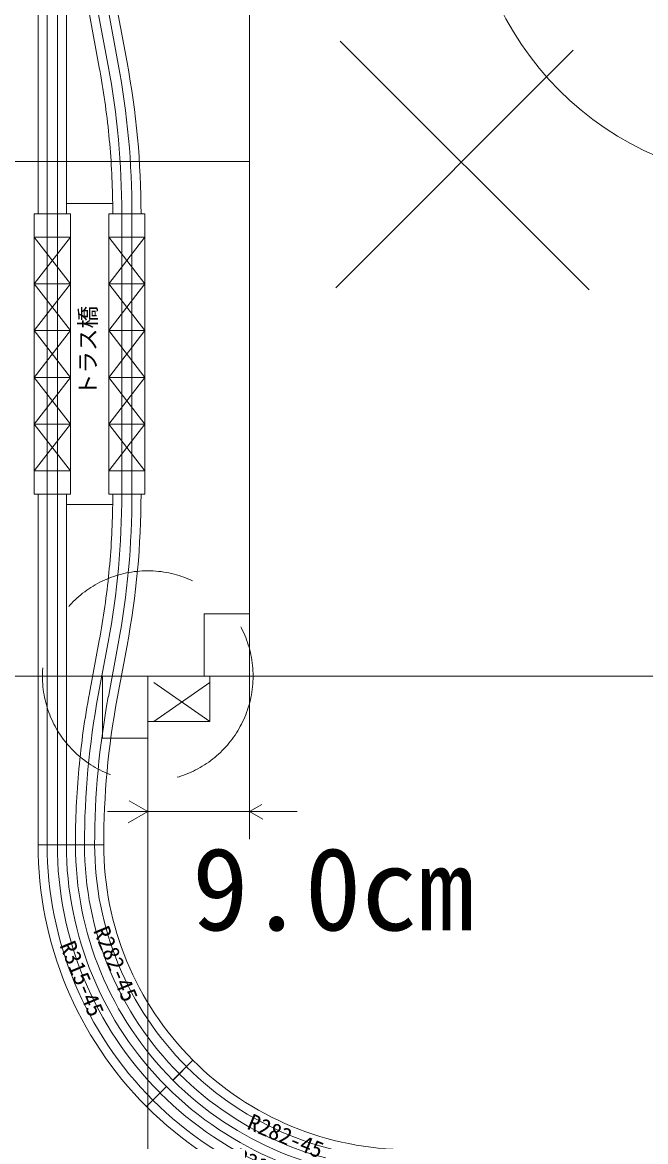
# Model space of a CAD drawing. Units: millimetres, scale not verified. Extents: x -3124 to 14616, y -9205 to 4147.
# Drawn here: x 3203 to 3754, y -2705 to -1715 of the extents above; entities that cross this region are included whole.
import ezdxf
from ezdxf.enums import TextEntityAlignment as Align

# ---------------------------------------------------------------- set-up
doc = ezdxf.new("R2010")
doc.units = ezdxf.units.MM
doc.header["$LTSCALE"] = 100
doc.linetypes.add('DASHED1', pattern=[1.8, 1.2, -0.6])
doc.linetypes.add('DOUBLE_CHAIN1', pattern=[8.8, 5, -1, 0.6, -0.6, 0.6, -1])
for name, color, linetype, lineweight in [('0-0', 7, 'Continuous', 9), ('0-6', 3, 'Continuous', 9), ('0-7', 5, 'Continuous', 9)]:
    doc.layers.add(name, color=color, linetype=linetype, lineweight=lineweight)
doc.styles.add('ＭＳ ゴシック', font='')
doc.styles.get('ＭＳ ゴシック').set_extended_font_data('MS Gothic')

# ---------------------------------------------------------------- blocks, each defined once
blk = doc.blocks.new('N_KATO _ R282-45')
at = {"layer": '0-0'}
for p, q in [((190.6, 103.9), (208.2, 86.3)), ((0, 25), (0, 0))]:
    blk.add_line(p, q, dxfattribs=at)
for radius in [269.5, 294.5]:
    blk.add_arc((0, 294.5), radius, 270, 315, dxfattribs=at)
at = {"layer": '0-0', "color": 2}
for radius in [277.5, 286.5]:
    blk.add_arc((0, 294.5), radius, 270, 315, dxfattribs=at)
at = {"layer": '0-6', "style": 'ＭＳ ゴシック'}
blk.add_text('R282-45', height=14.66, rotation=22.5, dxfattribs=at).set_placement((77.6, 11.5), align=Align.BOTTOM_LEFT)
blk = doc.blocks.new('1人掛け机')
at = {"layer": '0-7', "color": 4}
for p, q in [((614, 400), (614, 455)), ((654, 400), (614, 400))]:
    blk.add_line(p, q, dxfattribs=at)
at = {"layer": '0-7', "color": 1}
for p, q in [((614, 400), (648.5, 449.5)), ((614, 449.5), (648.5, 400))]:
    blk.add_line(p, q, dxfattribs=at)
at = {"layer": '0-7', "color": 6}
blk.add_lwpolyline([(0, 0), (654, 0), (654, 455), (0, 455)], close=True, dxfattribs=at)
blk = doc.blocks.new('N_KATO _ R315-45')
at = {"layer": '0-0'}
for p, q in [((213.9, 113.6), (231.6, 95.9)), ((0, 25), (0, 0))]:
    blk.add_line(p, q, dxfattribs=at)
for radius in [302.5, 327.5]:
    blk.add_arc((0, 327.5), radius, 270, 315, dxfattribs=at)
at = {"layer": '0-0', "color": 2}
for radius in [310.5, 319.5]:
    blk.add_arc((0, 327.5), radius, 270, 315, dxfattribs=at)
at = {"layer": '0-6', "style": 'ＭＳ ゴシック'}
blk.add_text('R315-45', height=14.66, rotation=22.5, dxfattribs=at).set_placement((90.7, 14.6), align=Align.BOTTOM_LEFT)
blk = doc.blocks.new('N_KATO _\u3000S248T(トラス)')
at = {"layer": '0-0', "color": 4}
for p, q in [((248, 28.5), (0, 28.5)), ((0, 28.5), (0, -3.5)), ((20.7, 28.5), (20.7, -3.5)), ((62, 28.5), (62, -3.5)), ((144.7, -3.5), (103.3, 28.5)), ((103.3, -3.5), (144.7, 28.5)), ((103.3, 28.5), (103.3, -3.5)), ((144.7, 28.5), (144.7, -3.5)), ((186, 28.5), (186, -3.5)), ((227.3, 28.5), (227.3, -3.5)), ((248, -3.5), (248, 28.5)), ((0, -3.5), (248, -3.5))]:
    blk.add_line(p, q, dxfattribs=at)
at = {"layer": '0-0', "color": 2}
for p, q in [((248, 17), (0, 17)), ((248, 8), (0, 8))]:
    blk.add_line(p, q, dxfattribs=at)
at = {"layer": '0-0', "color": 4}
for points in [[(20.7, 28.5), (62, -3.5), (103.3, 28.5)], [(103.3, -3.5), (62, 28.5), (20.7, -3.5)], [(144.7, 28.5), (186, -3.5), (227.3, 28.5)], [(227.3, -3.5), (186, 28.5), (144.7, -3.5)]]:
    blk.add_lwpolyline(points, dxfattribs=at)
blk = doc.blocks.new('N_KATO _ WA310-L')
at = {"layer": '0-0'}
for p, q in [((310, 66), (310, 91)), ((129.3, 69.9), (176.1, 78.6)), ((301, 25), (301, 66)), ((310, 66), (301, 66)), ((0, 58), (0, 0)), ((301, 25), (310, 25)), ((310, 0), (310, 25)), ((310, 0), (0, 0))]:
    blk.add_line(p, q, dxfattribs=at)
at = {"layer": '0-0', "color": 2}
for p, q in [((130.8, 62.1), (177.6, 70.8)), ((132.4, 53.2), (179.2, 61.9)), ((0, 17), (310, 17)), ((0, 8), (310, 8))]:
    blk.add_line(p, q, dxfattribs=at)
at = {"layer": '0-0', "linetype": 'DOUBLE_CHAIN1'}
for p, q in [((133.9, 45.4), (180.7, 54.1)), ((0, 25), (301, 25))]:
    blk.add_line(p, q, dxfattribs=at)
at = {"layer": '0-0'}
for centre, radius, start, end in [((309.9, -639.5), 730.5, 89.99195, 100.55156), ((0.1, 763.5), 705.5, 269.99167, 280.55156)]:
    blk.add_arc(centre, radius, start, end, dxfattribs=at)
at = {"layer": '0-0', "color": 2}
for centre, radius, start, end in [((309.9, -639.5), 722.5, 89.99187, 100.55156), ((309.9, -639.5), 713.5, 89.99176, 100.55156), ((0.1, 763.5), 713.5, 269.99176, 280.55156), ((0.1, 763.5), 722.5, 269.99187, 280.55156)]:
    blk.add_arc(centre, radius, start, end, dxfattribs=at)
at = {"layer": '0-0', "linetype": 'DOUBLE_CHAIN1'}
for centre, radius, start, end in [((309.9, -639.5), 705.5, 90.72261, 100.55156), ((0.1, 763.5), 730.5, 269.99187, 280.55156)]:
    blk.add_arc(centre, radius, start, end, dxfattribs=at)
blk = doc.blocks.new('N_KATO _ WA310-R')
at = {"layer": '0-0'}
for p, q in [((310, 58), (0, 58)), ((0, 0), (0, 58)), ((310, 58), (310, 33)), ((301, 33), (301, -8)), ((301, 33), (310, 33)), ((310, -8), (301, -8)), ((310, -8), (310, -33)), ((129.3, -11.9), (176.1, -20.6))]:
    blk.add_line(p, q, dxfattribs=at)
at = {"layer": '0-0', "color": 2}
for p, q in [((0, 50), (310, 50)), ((0, 41), (310, 41)), ((132.4, 4.8), (179.2, -3.9)), ((130.8, -4.1), (177.6, -12.8))]:
    blk.add_line(p, q, dxfattribs=at)
at = {"layer": '0-0', "linetype": 'DOUBLE_CHAIN1'}
for p, q in [((0, 33), (301, 33)), ((133.9, 12.6), (180.7, 3.9))]:
    blk.add_line(p, q, dxfattribs=at)
for centre, radius, start, end in [((0.1, -705.5), 730.5, 79.44844, 90.00813), ((309.9, 697.5), 705.5, 259.44844, 269.27739)]:
    blk.add_arc(centre, radius, start, end, dxfattribs=at)
at = {"layer": '0-0', "color": 2}
for centre, radius, start, end in [((0.1, -705.5), 722.5, 79.44844, 90.00813), ((0.1, -705.5), 713.5, 79.44844, 90.00824), ((309.9, 697.5), 713.5, 259.44844, 270.00824), ((309.9, 697.5), 722.5, 259.44844, 270.00813)]:
    blk.add_arc(centre, radius, start, end, dxfattribs=at)
at = {"layer": '0-0'}
for centre, radius, start, end in [((0.1, -705.5), 705.5, 79.44844, 90.00833), ((309.9, 697.5), 730.5, 259.44844, 270.00805)]:
    blk.add_arc(centre, radius, start, end, dxfattribs=at)
blk = doc.blocks.new('2人掛け机共通')
at = {"layer": '0-7', "color": 4}
for p, q in [((1164, 400), (1164, 455)), ((1204, 400), (1164, 400))]:
    blk.add_line(p, q, dxfattribs=at)
at = {"layer": '0-7', "color": 6}
blk.add_lwpolyline([(0, 0), (1204, 0), (1204, 455), (0, 455)], close=True, dxfattribs=at)
at = {"layer": '0-7', "color": 4}
blk.add_lwpolyline([(40, 455), (40, 400), (0, 400)], dxfattribs=at)

msp = doc.modelspace()

# ---------------------------------------------------------------- linework, layer by layer
at = {"layer": '0-7', "color": 6}
for p, q in [((3483.8, -1731.7), (3703.7, -1951.6)), ((3689.8, -1739.5), (3479.8, -1949.6))]:
    msp.add_line(p, q, dxfattribs=at)
at = {"layer": '0-7'}
for p, q in [((3403.5, -2293.1), (3403.5, -2437.3)), ((3313.5, -2412.7), (3297.1, -2403.3)), ((3277.9, -2412.7), (3445.8, -2412.7)), ((3313.5, -2412.7), (3296.2, -2422.7)), ((3403.5, -2412.7), (3414.3, -2406.5)), ((3403.5, -2412.7), (3415.3, -2419.5))]:
    msp.add_line(p, q, dxfattribs=at)
at = {"layer": '0-7', "color": 4}
msp.add_circle((3870.9, -1581.5), 273.69, dxfattribs=at)
at = {"layer": '0-7', "linetype": 'DASHED1'}
msp.add_circle((3313.5, -2293.1), 93.14, dxfattribs=at)

# ---------------------------------------------------------------- block references
at = {"layer": '0-6'}
for name, p, rotation in [('N_KATO _ WA310-L', (3216.6, -1574.2), 270), ('N_KATO _\u3000S248T(トラス)', (3216.6, -1884.2), 270), ('N_KATO _\u3000S248T(トラス)', (3282.6, -1884.2), 270), ('N_KATO _ WA310-R', (3274.6, -2442.2), 90), ('N_KATO _ R315-45', (3216.6, -2442.2), 270), ('N_KATO _ R282-45', (3249.6, -2442.2), 270), ('N_KATO _ R282-45', (3335.8, -2650.5), 315), ('N_KATO _ R315-45', (3312.5, -2673.8), 315)]:
    msp.add_blockref(name, p, dxfattribs=dict(at, rotation=rotation))
at = {"layer": '0-7'}
for p in [(2199.5, -1838.1), (2109.5, -2748.1)]:
    msp.add_blockref('2人掛け机共通', p, dxfattribs=at)
for name, p, rotation in [('2人掛け机共通', (3403.5, -1838.1), 180), ('1人掛け机', (3768.5, -2947.1), 90)]:
    msp.add_blockref(name, p, dxfattribs=dict(at, rotation=rotation))

# ---------------------------------------------------------------- texts
at = {"layer": '0-6', "style": 'ＭＳ ゴシック'}
msp.add_text('トラス橋', height=14.66, rotation=90, dxfattribs=at).set_placement((3272.3, -2045.6), align=Align.BOTTOM_LEFT)
at = {"layer": '0-7', "color": 4, "style": 'ＭＳ ゴシック'}
msp.add_text('9.0cm', height=73.31, dxfattribs=at).set_placement((3352.7, -2539.9), align=Align.BOTTOM_LEFT)

doc.saveas('drawing.dxf')
